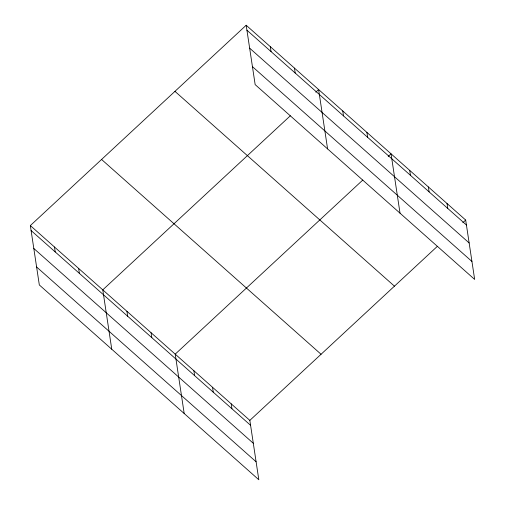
<?xml version="1.0" encoding="UTF-8"?>
<svg xmlns="http://www.w3.org/2000/svg" width="505" height="505" viewBox="0 0 505 505"><rect width="100%" height="100%" fill="white"/><g stroke="black" fill="none" stroke-linecap="round" stroke-linejoin="round"><path stroke-width="0.76" d="M30.344 225.577L249.842 420.381L258.819 479.75L39.321 284.946L30.344 225.577L246.181 25.25L465.679 220.054L474.656 279.423L255.158 84.619L246.181 25.25M290.35 115.771L102.78 289.864L111.756 349.233M315.789 92.156L318.611 89.537L327.594 148.906M362.786 180.051L175.21 354.144L184.192 413.519M388.219 156.443L391.047 153.823L400.029 213.192M249.842 420.381L437.412 246.288M462.851 222.68L465.679 220.054M246.926 30.199L466.424 225.003M249.64 48.158L469.145 242.962M252.443 66.66L471.941 261.464M174.951 91.355L394.449 286.158M101.568 159.466L321.066 354.27M31.089 230.526L250.594 425.33M33.81 248.485L253.308 443.289M36.606 266.987L256.104 461.791M447.02 203.496L447.771 208.445M428.366 186.938L429.111 191.887M409.706 170.381L410.451 175.33M366.901 132.392L367.653 137.341M342.756 110.961L343.507 115.916M294.466 68.106L295.217 73.061M270.327 46.681L271.071 51.63M231.183 403.823L231.934 408.772M212.529 387.266L213.274 392.215M193.869 370.702L194.621 375.657M151.071 332.719L151.816 337.668M126.925 311.288L127.67 316.237M78.635 268.433L79.38 273.382M54.489 247.002L55.234 251.957"/></g></svg>
